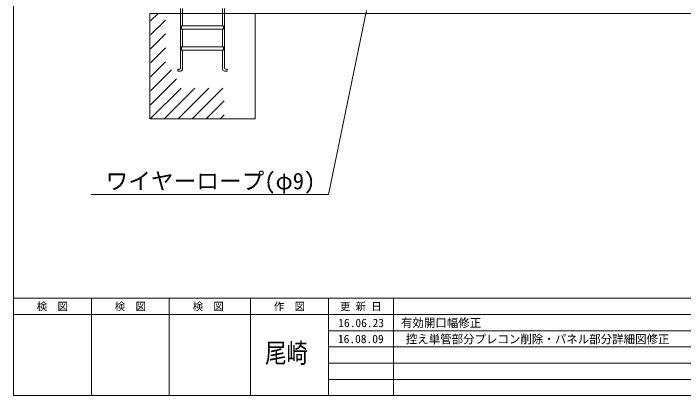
# Model space of a CAD drawing. Units: millimetres, scale not verified. Extents: x -12406 to 12406, y -8553 to 8553.
# Drawn here: x -12406 to -6045, y -8553 to -4924 of the extents above; entities that cross this region are included whole.
import ezdxf
from ezdxf.enums import TextEntityAlignment as Align

# ---------------------------------------------------------------- set-up
doc = ezdxf.new("R2010")
doc.units = ezdxf.units.MM
doc.header["$LTSCALE"] = 50
for name, color, linetype, lineweight in [('0-0_0', 7, 'Continuous', 9), ('0-3_CYG-117', 7, 'Continuous', 9), ('0-B_TEXT', 7, 'Continuous', 9), ('0-E_図面枠', 7, 'Continuous', 9)]:
    doc.layers.add(name, color=color, linetype=linetype, lineweight=lineweight)
doc.styles.add('ＭＳ ゴシック', font='')
doc.styles.get('ＭＳ ゴシック').set_extended_font_data('MS Gothic')

msp = doc.modelspace()

# ---------------------------------------------------------------- linework, layer by layer
at = {"layer": '0-0_0'}
msp.add_line((-12406.14, 8553.31), (-12406.14, -8553.31), dxfattribs=at)
at = {"layer": '0-3_CYG-117'}
for p, q in [((-10818.75, -5444.34), (-10818.75, -4876.22)), ((-10800.84, -4876.22), (-10800.84, -5041.38)), ((-10420.77, -5041.38), (-10420.77, -4876.23)), ((-10402.86, -4876.23), (-10402.86, -5444.34)), ((-11111.02, -4923.98), (-11111.02, -5923.98)), ((-11108.28, -4923.98), (1686.64, -4923.98)), ((-11104.42, -4995.28), (-11032.5, -4923.36)), ((-10111.02, -4923.98), (-10111.02, -5923.98)), ((-11104.42, -5127.86), (-10963.42, -4986.86)), ((-10800.84, -5073.22), (-10800.84, -5240.37)), ((-10420.77, -5240.37), (-10420.77, -5073.22)), ((-11104.42, -5260.44), (-10963.42, -5119.44)), ((-11104.42, -5393.02), (-10963.42, -5252.02)), ((-10800.84, -5272.21), (-10800.84, -5453.29)), ((-10420.77, -5453.29), (-10420.77, -5272.21)), ((-11104.42, -5525.61), (-10963.42, -5384.6)), ((-11104.42, -5658.19), (-10904.82, -5458.59)), ((-10818.75, -5471.19), (-10845.61, -5471.19)), ((-10402.86, -5471.19), (-10376, -5471.19)), ((-11104.42, -5790.77), (-10859.63, -5545.99)), ((-11104.42, -5923.36), (-10814.44, -5633.38)), ((-10971.84, -5923.36), (-10683.84, -5635.35)), ((-10839.25, -5923.36), (-10551.25, -5635.35)), ((-10706.67, -5923.36), (-10418.67, -5635.35)), ((-10574.08, -5923.36), (-10404.42, -5753.69)), ((-10441.5, -5923.36), (-10404.42, -5886.27)), ((-11111.02, -5923.98), (-10111.02, -5923.98))]:
    msp.add_line(p, q, dxfattribs=at)
for points in [[(-10809.8, -5073.22), (-10411.82, -5073.22), (-10411.82, -5041.38), (-10809.8, -5041.38)], [(-10809.8, -5272.21), (-10411.82, -5272.21), (-10411.82, -5240.37), (-10809.8, -5240.37)]]:
    msp.add_lwpolyline(points, close=True, dxfattribs=at)
for points in [[(-10845.61, -5471.19), (-10845.61, -5453.29), (-10827.7, -5453.29)], [(-10376, -5471.19), (-10376, -5453.29), (-10393.91, -5453.29)]]:
    msp.add_lwpolyline(points, dxfattribs=at)
for centre, radius, start, end in [((-10827.7, -5444.34), 8.96, 270, 0), ((-10818.75, -5453.29), 17.91, 270, 0), ((-10402.86, -5453.29), 17.91, 180, 270), ((-10393.91, -5444.34), 8.96, 180, 270)]:
    msp.add_arc(centre, radius, start, end, dxfattribs=at)
at = {"layer": '0-B_TEXT'}
msp.add_lwpolyline([(-11669.26, -6643.31), (-9414.38, -6643.31), (-9053.39, -4896.95)], dxfattribs=at)
at = {"layer": '0-E_図面枠'}
for p, q in [((-12406.14, -7628.62), (12406.14, -7628.62)), ((-11666.4, -7628.62), (-11666.4, -8553.31)), ((-10926.65, -7628.62), (-10926.65, -8553.31)), ((-10156.09, -7628.62), (-10156.09, -8553.31)), ((-9416.34, -7628.62), (-9416.34, -8553.31)), ((-8799.89, -7628.62), (-8799.89, -8553.31)), ((-12406.14, -7782.73), (-2573.7, -7782.73)), ((-9416.34, -7936.85), (-2573.7, -7936.85)), ((-9416.34, -8090.96), (-2573.7, -8090.96)), ((-9416.34, -8245.08), (-2573.7, -8245.08)), ((-9416.34, -8399.19), (-2573.7, -8399.19))]:
    msp.add_line(p, q, dxfattribs=at)
msp.add_lwpolyline([(-12406.14, -8553.31), (12406.14, -8553.31), (12406.14, 8553.31), (-12406.14, 8553.31)], dxfattribs=at)

# ---------------------------------------------------------------- texts
at = {"layer": '0-B_TEXT', "style": 'ＭＳ ゴシック'}
msp.add_text('ワイヤーロープ(φ9)', height=157.7, dxfattribs=at).set_placement((-11530.69, -6641.67), align=Align.BOTTOM_LEFT)
at = {"layer": '0-E_図面枠', "style": 'ＭＳ ゴシック'}
for s, height, p in [('検\u3000図', 72.31, (-12184.22, -7764.86)), ('検\u3000図', 72.31, (-11444.48, -7764.86)), ('検\u3000図', 72.31, (-10704.73, -7764.86)), ('作\u3000図', 72.31, (-9934.16, -7764.86)), ('更 新 日', 72.31, (-9305.38, -7764.86)), ('16.06.23', 79.77, (-9322.59, -7926.99)), ('有効開口幅修正', 79.77, (-8727.77, -7926.99)), ('16.08.09', 79.77, (-9325.71, -8079.18)), ('控え単管部分プレコン削除・パネル部分詳細図修正', 79.77, (-8681.83, -8081.12))]:
    msp.add_text(s, height=height, dxfattribs=at).set_placement(p, align=Align.BOTTOM_LEFT)
at = {"layer": '0-E_図面枠', "style": 'ＭＳ ゴシック', "width": 0.8}
msp.add_text('尾崎', height=185.9, dxfattribs=at).set_placement((-10016.68, -8297.47), align=Align.BOTTOM_LEFT)

doc.saveas('drawing.dxf')
